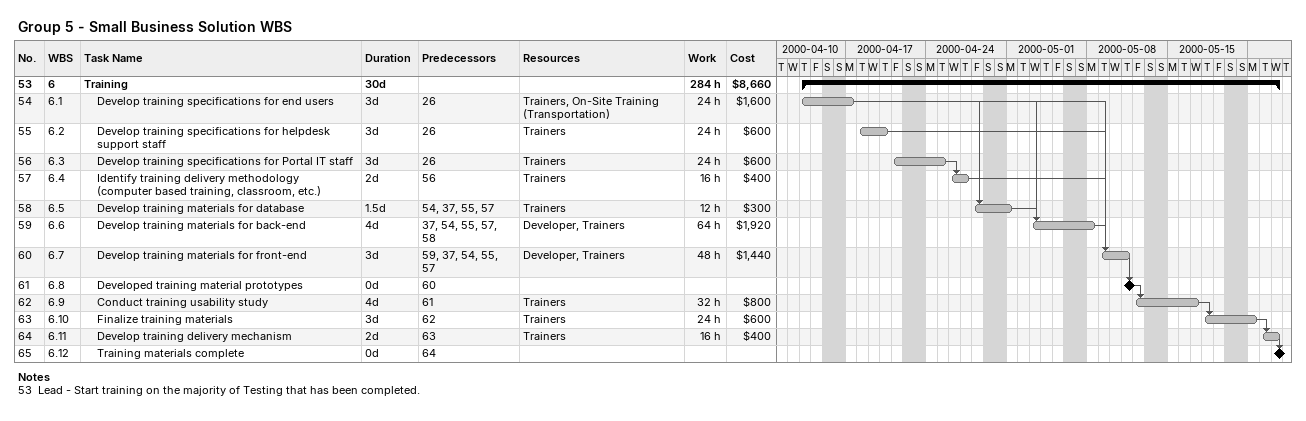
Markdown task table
Group 5 - Small Business Solution WBS

| ID | WBS | Task | Duration | Start | Finish | Predecessors | Resources | Work (h) | Cost ($) |
|---|---|---|---|---|---|---|---|---|---|
| 53 | 6 | **Training** | 30d | 2000-04-13 | 2000-05-24 |  |  | 284 | 8660 |
| 54 | 6.1 | Develop training specifications for end users | 3d | 2000-04-13 | 2000-04-17 | 26 | Trainers, On-Site Training (Transportation) | 24 | 1600 |
| 55 | 6.2 | Develop training specifications for helpdesk support staff | 3d | 2000-04-18 | 2000-04-20 | 26 | Trainers | 24 | 600 |
| 56 | 6.3 | Develop training specifications for Portal IT staff | 3d | 2000-04-21 | 2000-04-25 | 26 | Trainers | 24 | 600 |
| 57 | 6.4 | Identify training delivery methodology (computer based training, classroom, etc.) | 2d | 2000-04-26 | 2000-04-27 | 56 | Trainers | 16 | 400 |
| 58 | 6.5 | Develop training materials for database | 1.5d | 2000-04-28 | 2000-05-01 | 54, 37, 55, 57 | Trainers | 12 | 300 |
| 59 | 6.6 | Develop training materials for back-end | 4d | 2000-05-03 | 2000-05-08 | 37, 54, 55, 57, 58 | Developer, Trainers | 64 | 1920 |
| 60 | 6.7 | Develop training materials for front-end | 3d | 2000-05-09 | 2000-05-11 | 59, 37, 54, 55, 57 | Developer, Trainers | 48 | 1440 |
| 61 | 6.8 | Developed training material prototypes | 0d | 2000-05-11 | 2000-05-11 | 60 |  |  |  |
| 62 | 6.9 | Conduct training usability study | 4d | 2000-05-12 | 2000-05-17 | 61 | Trainers | 32 | 800 |
| 63 | 6.10 | Finalize training materials | 3d | 2000-05-18 | 2000-05-22 | 62 | Trainers | 24 | 600 |
| 64 | 6.11 | Develop training delivery mechanism | 2d | 2000-05-23 | 2000-05-24 | 63 | Trainers | 16 | 400 |
| 65 | 6.12 | Training materials complete | 0d | 2000-05-24 | 2000-05-24 | 64 |  |  |  |

Notes
- 53: Lead - Start training on the majority of Testing that has been completed.
